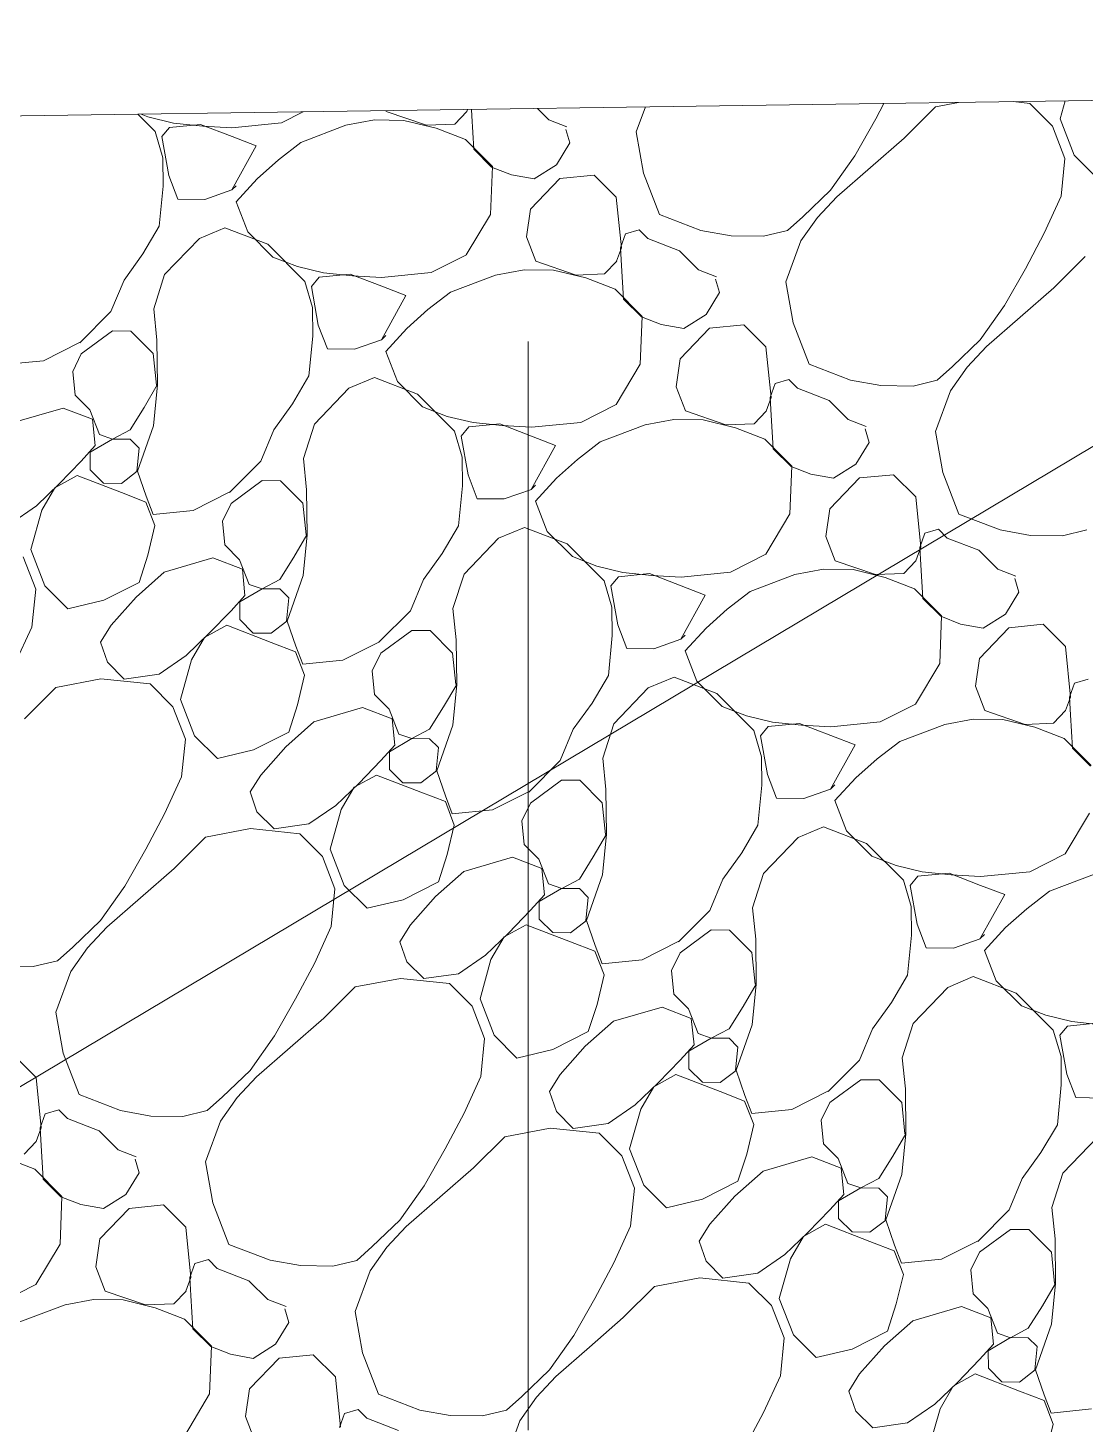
# Model space of a CAD drawing. Header units: feet. Extents: x 47819 to 50150, y 49272 to 50730.
# Drawn here: x 49416.91 to 49424.92, y 50497.65 to 50508.23 of the extents above; entities that cross this region are included whole.
import ezdxf

# ---------------------------------------------------------------- set-up
doc = ezdxf.new("R2010")
doc.units = ezdxf.units.FT
doc.header["$MEASUREMENT"] = 0
doc.linetypes.add('HIDDEN', pattern=[0.375, 0.25, -0.125])
doc.linetypes.add('R W Line', pattern=[250, 200, -10, 10, -10, 10, -10])
doc.layers.add('GRID', color=254, linetype='HIDDEN')
doc.layers.add('Level 30', color=1, linetype='Continuous', lineweight=0)
doc.layers.add('Level 4', color=1, linetype='Continuous', lineweight=0)

msp = doc.modelspace()

# ---------------------------------------------------------------- hatches: boundary and pattern name
at = {"layer": 'Level 30', "linetype": 'Continuous', "lineweight": 0}
msp.add_hatch(color=5, dxfattribs=at).paths.add_polyline_path([(49417.717, 50518.324, 0.448698), (49406.754, 50499.248, 0.448688), (49388.759, 50514.462), (49392.728, 50515.525), (49396.139, 50515.86), (49402.065, 50516.028), (49403.743, 50515.86), (49410.396, 50516.476), (49414.645, 50517.315)])

# ---------------------------------------------------------------- linework, layer by layer
at = {"layer": 'GRID', "color": 252, "linetype": 'HIDDEN', "lineweight": 0, "ltscale": 33}
msp.add_line((49420.702, 50691.483), (49420.702, 49418.723), dxfattribs=at)
at = {"layer": 'Level 30', "color": 1, "linetype": 'Continuous', "lineweight": 0}
for p, q in [((49429.523, 50507.749), (49394.181, 50507.24)), ((49423.399, 50507.661), (49423.337, 50507.544)), ((49423.79, 50507.636), (49423.965, 50507.669)), ((49424.379, 50507.675), (49424.506, 50507.662)), ((49424.506, 50507.662), (49424.678, 50507.49)), ((49424.736, 50507.545), (49424.774, 50507.68)), ((49417.742, 50507.579), (49417.873, 50507.448)), ((49417.818, 50507.56), (49417.768, 50507.58)), ((49418.014, 50507.513), (49417.818, 50507.56)), ((49418.996, 50507.597), (49418.831, 50507.514)), ((49419.625, 50507.601), (49419.623, 50507.606)), ((49419.93, 50507.496), (49419.625, 50507.601)), ((49420.238, 50507.6), (49420.146, 50507.504)), ((49420.243, 50507.615), (49420.237, 50507.6)), ((49420.275, 50507.568), (49420.272, 50507.616)), ((49420.29, 50507.314), (49420.275, 50507.568)), ((49420.772, 50507.623), (49420.859, 50507.536)), ((49421.521, 50507.445), (49421.591, 50507.635)), ((49423.553, 50507.399), (49423.79, 50507.636)), ((49424.842, 50507.269), (49424.736, 50507.545)), ((49417.873, 50507.448), (49417.932, 50507.25)), ((49417.924, 50507.41), (49417.982, 50507.48)), ((49417.982, 50507.48), (49418.218, 50507.503)), ((49418.235, 50507.49), (49418.014, 50507.513)), ((49418.218, 50507.503), (49418.457, 50507.411)), ((49418.456, 50507.477), (49418.235, 50507.49)), ((49418.831, 50507.514), (49418.456, 50507.477)), ((49418.979, 50507.366), (49419.32, 50507.496)), ((49419.32, 50507.496), (49419.536, 50507.536)), ((49419.536, 50507.536), (49419.76, 50507.533)), ((49419.76, 50507.533), (49420.004, 50507.474)), ((49420.146, 50507.504), (49419.93, 50507.496)), ((49420.004, 50507.474), (49420.227, 50507.388)), ((49420.859, 50507.536), (49420.995, 50507.483)), ((49420.987, 50507.465), (49421.018, 50507.362)), ((49421.577, 50507.134), (49421.521, 50507.445)), ((49423.337, 50507.544), (49423.178, 50507.264)), ((49424.678, 50507.49), (49424.772, 50507.245)), ((49417.977, 50507.115), (49417.924, 50507.41)), ((49418.64, 50507.34), (49418.455, 50507.006)), ((49418.457, 50507.411), (49418.64, 50507.34)), ((49418.808, 50507.234), (49418.979, 50507.366)), ((49420.227, 50507.388), (49420.432, 50507.183)), ((49421.018, 50507.362), (49420.916, 50507.197)), ((49423.298, 50507.176), (49423.553, 50507.399)), ((49417.932, 50507.25), (49417.935, 50507.034)), ((49418.647, 50507.09), (49418.808, 50507.234)), ((49420.425, 50507.179), (49420.29, 50507.314)), ((49423.178, 50507.264), (49422.993, 50507.004)), ((49424.772, 50507.245), (49424.744, 50506.958)), ((49425.015, 50507.096), (49424.842, 50507.269)), ((49420.432, 50507.183), (49420.417, 50506.821)), ((49420.576, 50507.121), (49420.425, 50507.179)), ((49420.916, 50507.197), (49420.747, 50507.09)), ((49421.698, 50506.82), (49421.577, 50507.134)), ((49423.043, 50506.954), (49423.298, 50507.176)), ((49417.935, 50507.034), (49417.905, 50506.731)), ((49418.046, 50506.936), (49417.977, 50507.115)), ((49418.455, 50507.006), (49418.488, 50507.037)), ((49418.488, 50506.917), (49418.647, 50507.09)), ((49420.747, 50507.09), (49420.576, 50507.121)), ((49420.719, 50506.86), (49420.943, 50507.093)), ((49420.943, 50507.093), (49421.203, 50507.118)), ((49421.203, 50507.118), (49421.37, 50506.95)), ((49418.251, 50506.934), (49418.046, 50506.936)), ((49418.456, 50507.006), (49418.251, 50506.934)), ((49418.576, 50506.688), (49418.488, 50506.917)), ((49421.37, 50506.95), (49421.41, 50506.568)), ((49422.993, 50507.004), (49422.784, 50506.802)), ((49422.895, 50506.797), (49423.043, 50506.954)), ((49424.744, 50506.958), (49424.615, 50506.679)), ((49427.971, 50506.844), (49416.013, 50499.71)), ((49420.417, 50506.821), (49420.233, 50506.515)), ((49420.689, 50506.65), (49420.719, 50506.86)), ((49422.01, 50506.699), (49421.698, 50506.82)), ((49417.905, 50506.731), (49417.781, 50506.521)), ((49418.209, 50506.638), (49418.403, 50506.719)), ((49418.403, 50506.719), (49418.727, 50506.594)), ((49421.439, 50506.674), (49421.543, 50506.704)), ((49421.543, 50506.704), (49421.609, 50506.638)), ((49422.24, 50506.658), (49422.01, 50506.699)), ((49422.668, 50506.699), (49422.485, 50506.655)), ((49422.785, 50506.802), (49422.668, 50506.699)), ((49422.77, 50506.619), (49422.895, 50506.797)), ((49417.946, 50506.365), (49418.209, 50506.638)), ((49418.767, 50506.497), (49418.576, 50506.688)), ((49418.727, 50506.594), (49419.008, 50506.313)), ((49420.76, 50506.466), (49420.689, 50506.65)), ((49421.402, 50506.567), (49421.439, 50506.674)), ((49421.609, 50506.638), (49421.85, 50506.545)), ((49422.485, 50506.655), (49422.24, 50506.658)), ((49422.656, 50506.31), (49422.77, 50506.619)), ((49424.615, 50506.679), (49424.472, 50506.409)), ((49417.781, 50506.521), (49417.639, 50506.323)), ((49418.953, 50506.425), (49418.767, 50506.497)), ((49420.234, 50506.514), (49419.966, 50506.379)), ((49421.41, 50506.568), (49421.372, 50506.465)), ((49421.41, 50506.433), (49421.402, 50506.567)), ((49421.85, 50506.545), (49421.994, 50506.401)), ((49424.688, 50506.264), (49424.924, 50506.501)), ((49419.149, 50506.378), (49418.953, 50506.425)), ((49420.455, 50506.361), (49420.671, 50506.401)), ((49420.671, 50506.401), (49420.895, 50506.398)), ((49421.065, 50506.361), (49420.76, 50506.466)), ((49420.895, 50506.398), (49421.138, 50506.339)), ((49421.373, 50506.465), (49421.281, 50506.369)), ((49421.425, 50506.179), (49421.41, 50506.433)), ((49421.994, 50506.401), (49422.13, 50506.348)), ((49424.472, 50506.409), (49424.313, 50506.129)), ((49417.639, 50506.323), (49417.539, 50506.085)), ((49417.863, 50506.105), (49417.946, 50506.365)), ((49419.008, 50506.313), (49419.067, 50506.115)), ((49419.059, 50506.275), (49419.117, 50506.345)), ((49419.111, 50505.98), (49419.059, 50506.275)), ((49419.117, 50506.345), (49419.353, 50506.368)), ((49419.37, 50506.355), (49419.149, 50506.378)), ((49419.353, 50506.368), (49419.592, 50506.276)), ((49419.591, 50506.342), (49419.37, 50506.355)), ((49419.966, 50506.379), (49419.591, 50506.342)), ((49419.592, 50506.276), (49419.775, 50506.205)), ((49420.114, 50506.232), (49420.455, 50506.361)), ((49421.281, 50506.369), (49421.065, 50506.361)), ((49421.138, 50506.339), (49421.362, 50506.253)), ((49422.122, 50506.33), (49422.153, 50506.228)), ((49422.711, 50505.999), (49422.656, 50506.31)), ((49419.775, 50506.205), (49419.59, 50505.871)), ((49419.942, 50506.099), (49420.114, 50506.232)), ((49421.362, 50506.253), (49421.567, 50506.048)), ((49421.56, 50506.044), (49421.425, 50506.179)), ((49422.153, 50506.228), (49422.051, 50506.062)), ((49424.433, 50506.042), (49424.688, 50506.264)), ((49417.539, 50506.085), (49417.302, 50505.848)), ((49417.887, 50505.867), (49417.863, 50506.105)), ((49419.067, 50506.115), (49419.07, 50505.899)), ((49419.782, 50505.955), (49419.942, 50506.099)), ((49424.313, 50506.129), (49424.128, 50505.869)), ((49419.181, 50505.801), (49419.111, 50505.98)), ((49421.567, 50506.048), (49421.552, 50505.686)), ((49421.711, 50505.986), (49421.56, 50506.044)), ((49421.882, 50505.956), (49421.711, 50505.986)), ((49421.854, 50505.725), (49422.078, 50505.958)), ((49422.051, 50506.062), (49421.882, 50505.956)), ((49422.078, 50505.958), (49422.337, 50505.983)), ((49422.337, 50505.983), (49422.505, 50505.816)), ((49422.833, 50505.685), (49422.711, 50505.999)), ((49424.178, 50505.819), (49424.433, 50506.042)), ((49417.314, 50505.765), (49417.551, 50505.938)), ((49417.551, 50505.938), (49417.689, 50505.936)), ((49417.689, 50505.936), (49417.859, 50505.766)), ((49417.891, 50505.528), (49417.887, 50505.867)), ((49419.07, 50505.899), (49419.04, 50505.596)), ((49419.591, 50505.871), (49419.386, 50505.799)), ((49419.59, 50505.871), (49419.623, 50505.902)), ((49419.623, 50505.782), (49419.782, 50505.955)), ((49424.128, 50505.869), (49423.919, 50505.667)), ((49417.3, 50505.85), (49417.027, 50505.712)), ((49417.249, 50505.631), (49417.314, 50505.765)), ((49417.859, 50505.766), (49417.884, 50505.527)), ((49419.386, 50505.799), (49419.181, 50505.801)), ((49419.711, 50505.553), (49419.623, 50505.782)), ((49422.505, 50505.816), (49422.545, 50505.433)), ((49424.03, 50505.663), (49424.178, 50505.819)), ((49417.027, 50505.712), (49416.723, 50505.682)), ((49421.552, 50505.686), (49421.368, 50505.38)), ((49421.824, 50505.515), (49421.854, 50505.725)), ((49423.145, 50505.564), (49422.833, 50505.685)), ((49423.92, 50505.667), (49423.803, 50505.564)), ((49423.904, 50505.484), (49424.03, 50505.663)), ((49417.267, 50505.451), (49417.249, 50505.631)), ((49419.04, 50505.596), (49418.916, 50505.386)), ((49419.343, 50505.503), (49419.538, 50505.584)), ((49419.538, 50505.584), (49419.862, 50505.459)), ((49419.902, 50505.362), (49419.711, 50505.553)), ((49422.537, 50505.432), (49422.574, 50505.539)), ((49422.574, 50505.539), (49422.678, 50505.569)), ((49422.678, 50505.569), (49422.744, 50505.503)), ((49423.375, 50505.523), (49423.145, 50505.564)), ((49423.803, 50505.564), (49423.62, 50505.52)), ((49417.379, 50505.339), (49417.267, 50505.451)), ((49417.89, 50505.528), (49417.791, 50505.358)), ((49417.861, 50505.219), (49417.891, 50505.528)), ((49419.081, 50505.23), (49419.343, 50505.503)), ((49419.862, 50505.459), (49420.143, 50505.178)), ((49421.895, 50505.331), (49421.824, 50505.515)), ((49422.545, 50505.433), (49422.507, 50505.33)), ((49422.545, 50505.298), (49422.537, 50505.432)), ((49422.744, 50505.503), (49422.985, 50505.41)), ((49423.62, 50505.52), (49423.375, 50505.523)), ((49423.791, 50505.175), (49423.904, 50505.484)), ((49416.808, 50505.245), (49417.177, 50505.353)), ((49417.177, 50505.353), (49417.4, 50505.268)), ((49417.451, 50505.152), (49417.379, 50505.339)), ((49417.791, 50505.358), (49417.685, 50505.188)), ((49418.916, 50505.386), (49418.774, 50505.189)), ((49420.088, 50505.29), (49419.902, 50505.362)), ((49421.369, 50505.379), (49421.101, 50505.244)), ((49422.2, 50505.226), (49421.895, 50505.331)), ((49422.507, 50505.33), (49422.415, 50505.234)), ((49422.985, 50505.41), (49423.128, 50505.266)), ((49417.4, 50505.268), (49417.42, 50505.068)), ((49417.739, 50504.874), (49417.861, 50505.219)), ((49418.998, 50504.97), (49419.081, 50505.23)), ((49420.284, 50505.243), (49420.088, 50505.29)), ((49420.252, 50505.21), (49420.488, 50505.233)), ((49420.505, 50505.22), (49420.284, 50505.243)), ((49420.488, 50505.233), (49420.726, 50505.141)), ((49420.726, 50505.207), (49420.505, 50505.22)), ((49421.101, 50505.244), (49420.726, 50505.207)), ((49421.249, 50505.097), (49421.59, 50505.226)), ((49421.59, 50505.226), (49421.806, 50505.266)), ((49421.806, 50505.266), (49422.03, 50505.263)), ((49422.03, 50505.263), (49422.273, 50505.204)), ((49422.415, 50505.234), (49422.2, 50505.226)), ((49422.56, 50505.044), (49422.545, 50505.298)), ((49423.128, 50505.266), (49423.265, 50505.213)), ((49417.38, 50505.019), (49417.55, 50505.118)), ((49417.551, 50505.117), (49417.451, 50505.152)), ((49417.55, 50505.118), (49417.685, 50505.116)), ((49417.685, 50505.188), (49417.551, 50505.117)), ((49417.685, 50505.116), (49417.752, 50505.05)), ((49418.774, 50505.189), (49418.674, 50504.95)), ((49420.143, 50505.178), (49420.202, 50504.98)), ((49420.194, 50505.14), (49420.252, 50505.21)), ((49420.246, 50504.846), (49420.194, 50505.14)), ((49420.726, 50505.141), (49420.91, 50505.07)), ((49422.273, 50505.204), (49422.496, 50505.118)), ((49422.496, 50505.118), (49422.702, 50504.913)), ((49423.257, 50505.196), (49423.288, 50505.093)), ((49423.846, 50504.864), (49423.791, 50505.175)), ((49417.42, 50505.068), (49417.314, 50504.951)), ((49417.382, 50504.885), (49417.38, 50505.019)), ((49417.752, 50505.05), (49417.734, 50504.874)), ((49420.91, 50505.07), (49420.725, 50504.736)), ((49421.077, 50504.964), (49421.249, 50505.097)), ((49422.695, 50504.909), (49422.56, 50505.044)), ((49423.288, 50505.093), (49423.186, 50504.927)), ((49417.314, 50504.951), (49417.147, 50504.779)), ((49418.674, 50504.95), (49418.437, 50504.713)), ((49419.022, 50504.732), (49418.998, 50504.97)), ((49420.202, 50504.98), (49420.205, 50504.764)), ((49420.917, 50504.821), (49421.077, 50504.964)), ((49422.702, 50504.913), (49422.687, 50504.552)), ((49422.846, 50504.851), (49422.695, 50504.909)), ((49423.186, 50504.927), (49423.017, 50504.821)), ((49417.114, 50504.749), (49417.282, 50504.842)), ((49417.282, 50504.842), (49417.618, 50504.712)), ((49417.483, 50504.783), (49417.382, 50504.885)), ((49417.738, 50504.874), (49417.618, 50504.782)), ((49417.805, 50504.684), (49417.739, 50504.874)), ((49418.449, 50504.63), (49418.686, 50504.803)), ((49418.686, 50504.803), (49418.823, 50504.801)), ((49418.823, 50504.801), (49418.994, 50504.631)), ((49420.315, 50504.666), (49420.246, 50504.846)), ((49420.757, 50504.648), (49420.917, 50504.821)), ((49423.017, 50504.821), (49422.846, 50504.851)), ((49422.989, 50504.59), (49423.213, 50504.823)), ((49423.213, 50504.823), (49423.472, 50504.848)), ((49423.472, 50504.848), (49423.64, 50504.681)), ((49423.968, 50504.55), (49423.846, 50504.864)), ((49417.147, 50504.779), (49416.974, 50504.612)), ((49417.015, 50504.58), (49417.114, 50504.749)), ((49417.618, 50504.782), (49417.483, 50504.783)), ((49417.618, 50504.712), (49417.804, 50504.641)), ((49418.435, 50504.715), (49418.162, 50504.577)), ((49419.026, 50504.393), (49419.022, 50504.732)), ((49420.205, 50504.764), (49420.175, 50504.461)), ((49420.726, 50504.736), (49420.521, 50504.664)), ((49420.725, 50504.736), (49420.758, 50504.768)), ((49416.974, 50504.612), (49416.769, 50504.471)), ((49417.804, 50504.641), (49417.872, 50504.463)), ((49417.858, 50504.547), (49417.805, 50504.684)), ((49418.384, 50504.496), (49418.449, 50504.63)), ((49418.994, 50504.631), (49419.019, 50504.392)), ((49420.521, 50504.664), (49420.315, 50504.666)), ((49420.846, 50504.418), (49420.757, 50504.648)), ((49422.959, 50504.38), (49422.989, 50504.59)), ((49423.64, 50504.681), (49423.68, 50504.298)), ((49416.932, 50504.28), (49417.015, 50504.58)), ((49418.162, 50504.577), (49417.858, 50504.547)), ((49418.402, 50504.316), (49418.384, 50504.496)), ((49422.687, 50504.552), (49422.503, 50504.245)), ((49424.28, 50504.429), (49423.968, 50504.55)), ((49417.872, 50504.463), (49417.819, 50504.238)), ((49419.025, 50504.393), (49418.926, 50504.223)), ((49418.996, 50504.084), (49419.026, 50504.393)), ((49420.175, 50504.461), (49420.051, 50504.252)), ((49420.478, 50504.368), (49420.673, 50504.449)), ((49420.673, 50504.449), (49420.997, 50504.324)), ((49421.037, 50504.227), (49420.846, 50504.418)), ((49423.03, 50504.196), (49422.959, 50504.38)), ((49423.672, 50504.297), (49423.709, 50504.404)), ((49423.709, 50504.404), (49423.812, 50504.434)), ((49423.812, 50504.434), (49423.879, 50504.368)), ((49424.51, 50504.388), (49424.28, 50504.429)), ((49424.754, 50504.385), (49424.51, 50504.388)), ((49424.938, 50504.429), (49424.754, 50504.385)), ((49417.038, 50504.005), (49416.932, 50504.28)), ((49418.514, 50504.204), (49418.402, 50504.316)), ((49420.216, 50504.095), (49420.478, 50504.368)), ((49420.997, 50504.324), (49421.278, 50504.044)), ((49423.68, 50504.298), (49423.642, 50504.195)), ((49423.68, 50504.164), (49423.672, 50504.297)), ((49423.879, 50504.368), (49424.12, 50504.275)), ((49424.12, 50504.275), (49424.263, 50504.131)), ((49416.873, 50504.225), (49416.968, 50503.98)), ((49417.819, 50504.238), (49417.753, 50504.032)), ((49417.943, 50504.11), (49418.312, 50504.218)), ((49418.312, 50504.218), (49418.535, 50504.133)), ((49418.586, 50504.017), (49418.514, 50504.204)), ((49418.926, 50504.223), (49418.82, 50504.054)), ((49420.051, 50504.252), (49419.909, 50504.054)), ((49421.223, 50504.155), (49421.037, 50504.227)), ((49422.504, 50504.245), (49422.236, 50504.109)), ((49423.335, 50504.091), (49423.03, 50504.196)), ((49423.642, 50504.195), (49423.55, 50504.1)), ((49423.695, 50503.91), (49423.68, 50504.164)), ((49417.729, 50503.921), (49417.943, 50504.11)), ((49418.535, 50504.133), (49418.555, 50503.933)), ((49418.82, 50504.054), (49418.686, 50503.982)), ((49418.874, 50503.739), (49418.996, 50504.084)), ((49419.909, 50504.054), (49419.809, 50503.816)), ((49420.132, 50503.835), (49420.216, 50504.095)), ((49421.419, 50504.108), (49421.223, 50504.155)), ((49421.329, 50504.005), (49421.387, 50504.075)), ((49421.387, 50504.075), (49421.623, 50504.098)), ((49421.64, 50504.085), (49421.419, 50504.108)), ((49421.623, 50504.098), (49421.861, 50504.006)), ((49421.861, 50504.072), (49421.64, 50504.085)), ((49422.236, 50504.109), (49421.861, 50504.072)), ((49422.384, 50503.962), (49422.725, 50504.091)), ((49422.725, 50504.091), (49422.941, 50504.131)), ((49422.941, 50504.131), (49423.165, 50504.129)), ((49423.165, 50504.129), (49423.408, 50504.07)), ((49423.55, 50504.1), (49423.335, 50504.091)), ((49423.408, 50504.07), (49423.631, 50503.984)), ((49424.263, 50504.131), (49424.4, 50504.079)), ((49424.392, 50504.061), (49424.422, 50503.958)), ((49416.968, 50503.98), (49416.939, 50503.693)), ((49417.211, 50503.832), (49417.038, 50504.005)), ((49417.752, 50504.032), (49417.484, 50503.897)), ((49418.515, 50503.884), (49418.685, 50503.983)), ((49418.686, 50503.982), (49418.586, 50504.017)), ((49418.685, 50503.983), (49418.82, 50503.982)), ((49418.82, 50503.982), (49418.887, 50503.915)), ((49421.278, 50504.044), (49421.337, 50503.845)), ((49421.381, 50503.711), (49421.329, 50504.005)), ((49421.861, 50504.006), (49422.045, 50503.935)), ((49422.212, 50503.829), (49422.384, 50503.962)), ((49423.631, 50503.984), (49423.836, 50503.778)), ((49424.422, 50503.958), (49424.321, 50503.792)), ((49417.484, 50503.897), (49417.211, 50503.832)), ((49417.54, 50503.707), (49417.729, 50503.921)), ((49418.555, 50503.933), (49418.449, 50503.816)), ((49418.517, 50503.75), (49418.515, 50503.884)), ((49418.887, 50503.915), (49418.869, 50503.739)), ((49421.337, 50503.845), (49421.34, 50503.629)), ((49422.045, 50503.935), (49421.86, 50503.601)), ((49423.83, 50503.775), (49423.695, 50503.91)), ((49418.449, 50503.816), (49418.282, 50503.644)), ((49418.618, 50503.648), (49418.517, 50503.75)), ((49418.873, 50503.739), (49418.753, 50503.647)), ((49418.94, 50503.549), (49418.874, 50503.739)), ((49419.809, 50503.816), (49419.571, 50503.578)), ((49420.157, 50503.597), (49420.132, 50503.835)), ((49422.052, 50503.686), (49422.212, 50503.829)), ((49423.836, 50503.778), (49423.822, 50503.417)), ((49423.981, 50503.716), (49423.83, 50503.775)), ((49424.321, 50503.792), (49424.152, 50503.686)), ((49416.939, 50503.693), (49416.811, 50503.414)), ((49417.459, 50503.579), (49417.54, 50503.707)), ((49418.282, 50503.644), (49418.109, 50503.477)), ((49418.249, 50503.614), (49418.417, 50503.707)), ((49418.417, 50503.707), (49418.753, 50503.577)), ((49418.753, 50503.647), (49418.618, 50503.648)), ((49419.584, 50503.495), (49419.82, 50503.668)), ((49419.82, 50503.668), (49419.958, 50503.666)), ((49419.958, 50503.666), (49420.129, 50503.496)), ((49421.45, 50503.531), (49421.381, 50503.711)), ((49421.86, 50503.601), (49421.892, 50503.633)), ((49421.892, 50503.513), (49422.052, 50503.686)), ((49424.152, 50503.686), (49423.981, 50503.716)), ((49424.124, 50503.456), (49424.347, 50503.688)), ((49424.347, 50503.688), (49424.607, 50503.714)), ((49424.607, 50503.714), (49424.775, 50503.546)), ((49417.512, 50503.427), (49417.459, 50503.579)), ((49418.15, 50503.445), (49418.249, 50503.614)), ((49418.753, 50503.577), (49418.939, 50503.506)), ((49418.993, 50503.412), (49418.94, 50503.549)), ((49419.569, 50503.58), (49419.297, 50503.442)), ((49420.161, 50503.258), (49420.157, 50503.597)), ((49421.34, 50503.629), (49421.31, 50503.326)), ((49421.656, 50503.529), (49421.45, 50503.531)), ((49421.86, 50503.601), (49421.656, 50503.529)), ((49424.775, 50503.546), (49424.815, 50503.163)), ((49417.64, 50503.299), (49417.512, 50503.427)), ((49418.109, 50503.477), (49417.904, 50503.336)), ((49418.067, 50503.145), (49418.15, 50503.445)), ((49418.939, 50503.506), (49419.007, 50503.328)), ((49419.297, 50503.442), (49418.993, 50503.412)), ((49419.519, 50503.361), (49419.584, 50503.495)), ((49420.129, 50503.496), (49420.154, 50503.257)), ((49421.981, 50503.283), (49421.892, 50503.513)), ((49424.094, 50503.245), (49424.124, 50503.456)), ((49417.904, 50503.336), (49417.64, 50503.299)), ((49419.007, 50503.328), (49418.954, 50503.103)), ((49419.537, 50503.181), (49419.519, 50503.361)), ((49421.31, 50503.326), (49421.186, 50503.117)), ((49421.613, 50503.233), (49421.808, 50503.314)), ((49421.808, 50503.314), (49422.132, 50503.189)), ((49423.822, 50503.417), (49423.638, 50503.11)), ((49416.883, 50502.999), (49417.12, 50503.236)), ((49417.12, 50503.236), (49417.463, 50503.301)), ((49417.463, 50503.301), (49417.836, 50503.262)), ((49417.836, 50503.262), (49418.008, 50503.09)), ((49420.16, 50503.258), (49420.061, 50503.088)), ((49420.131, 50502.95), (49420.161, 50503.258)), ((49421.351, 50502.96), (49421.613, 50503.233)), ((49422.172, 50503.092), (49421.981, 50503.283)), ((49424.165, 50503.061), (49424.094, 50503.245)), ((49424.806, 50503.163), (49424.844, 50503.269)), ((49424.844, 50503.269), (49424.947, 50503.299)), ((49418.173, 50502.87), (49418.067, 50503.145)), ((49418.954, 50503.103), (49418.887, 50502.897)), ((49419.649, 50503.07), (49419.537, 50503.181)), ((49421.186, 50503.117), (49421.044, 50502.919)), ((49422.132, 50503.189), (49422.413, 50502.909)), ((49423.639, 50503.11), (49423.371, 50502.974)), ((49424.815, 50503.163), (49424.777, 50503.06)), ((49424.814, 50503.029), (49424.806, 50503.163)), ((49418.008, 50503.09), (49418.103, 50502.845)), ((49419.078, 50502.975), (49419.447, 50503.084)), ((49419.447, 50503.084), (49419.67, 50502.998)), ((49419.721, 50502.882), (49419.649, 50503.07)), ((49419.67, 50502.998), (49419.69, 50502.798)), ((49420.061, 50503.088), (49419.955, 50502.919)), ((49422.358, 50503.021), (49422.172, 50503.092)), ((49422.554, 50502.973), (49422.358, 50503.021)), ((49423.86, 50502.956), (49424.076, 50502.996)), ((49424.076, 50502.996), (49424.3, 50502.994)), ((49424.47, 50502.956), (49424.165, 50503.061)), ((49424.777, 50503.06), (49424.685, 50502.965)), ((49424.83, 50502.775), (49424.814, 50503.029)), ((49418.887, 50502.897), (49418.619, 50502.762)), ((49418.864, 50502.786), (49419.078, 50502.975)), ((49419.955, 50502.919), (49419.821, 50502.848)), ((49420.009, 50502.604), (49420.131, 50502.95)), ((49421.044, 50502.919), (49420.944, 50502.681)), ((49421.267, 50502.7), (49421.351, 50502.96)), ((49422.413, 50502.909), (49422.472, 50502.71)), ((49422.463, 50502.87), (49422.522, 50502.94)), ((49422.522, 50502.94), (49422.758, 50502.963)), ((49422.775, 50502.95), (49422.554, 50502.973)), ((49422.758, 50502.963), (49422.996, 50502.871)), ((49422.996, 50502.937), (49422.775, 50502.95)), ((49423.371, 50502.974), (49422.996, 50502.937)), ((49423.519, 50502.827), (49423.86, 50502.956)), ((49424.3, 50502.994), (49424.543, 50502.935)), ((49424.685, 50502.965), (49424.47, 50502.956)), ((49424.543, 50502.935), (49424.766, 50502.849)), ((49418.103, 50502.845), (49418.074, 50502.558)), ((49418.346, 50502.697), (49418.173, 50502.87)), ((49418.675, 50502.572), (49418.864, 50502.786)), ((49419.69, 50502.798), (49419.584, 50502.682)), ((49419.65, 50502.749), (49419.82, 50502.848)), ((49419.821, 50502.848), (49419.721, 50502.882)), ((49419.82, 50502.848), (49419.955, 50502.847)), ((49419.955, 50502.847), (49420.021, 50502.78)), ((49422.516, 50502.576), (49422.463, 50502.87)), ((49423.18, 50502.801), (49422.995, 50502.466)), ((49422.996, 50502.871), (49423.18, 50502.801)), ((49423.347, 50502.694), (49423.519, 50502.827)), ((49424.766, 50502.849), (49424.971, 50502.644)), ((49418.619, 50502.762), (49418.346, 50502.697)), ((49419.584, 50502.682), (49419.417, 50502.509)), ((49419.651, 50502.615), (49419.65, 50502.749)), ((49420.021, 50502.78), (49420.004, 50502.604)), ((49420.944, 50502.681), (49420.706, 50502.443)), ((49421.292, 50502.463), (49421.267, 50502.7)), ((49422.472, 50502.71), (49422.474, 50502.494)), ((49423.187, 50502.551), (49423.347, 50502.694)), ((49424.965, 50502.64), (49424.83, 50502.775)), ((49418.594, 50502.444), (49418.675, 50502.572)), ((49419.384, 50502.479), (49419.552, 50502.572)), ((49419.552, 50502.572), (49419.888, 50502.443)), ((49419.753, 50502.513), (49419.651, 50502.615)), ((49420.008, 50502.604), (49419.888, 50502.512)), ((49420.075, 50502.414), (49420.009, 50502.604)), ((49422.585, 50502.397), (49422.516, 50502.576)), ((49418.074, 50502.558), (49417.946, 50502.279)), ((49419.417, 50502.509), (49419.244, 50502.342)), ((49419.285, 50502.31), (49419.384, 50502.479)), ((49419.888, 50502.512), (49419.753, 50502.513)), ((49420.719, 50502.36), (49420.955, 50502.533)), ((49420.955, 50502.533), (49421.093, 50502.532)), ((49421.093, 50502.532), (49421.264, 50502.361)), ((49422.474, 50502.494), (49422.444, 50502.191)), ((49422.995, 50502.466), (49422.791, 50502.394)), ((49422.995, 50502.466), (49423.027, 50502.498)), ((49423.027, 50502.378), (49423.187, 50502.551)), ((49418.646, 50502.292), (49418.594, 50502.444)), ((49419.888, 50502.443), (49420.074, 50502.371)), ((49420.074, 50502.371), (49420.142, 50502.193)), ((49420.127, 50502.277), (49420.075, 50502.414)), ((49420.704, 50502.445), (49420.432, 50502.307)), ((49421.264, 50502.361), (49421.288, 50502.122)), ((49421.296, 50502.123), (49421.292, 50502.463)), ((49422.791, 50502.394), (49422.585, 50502.397)), ((49423.116, 50502.148), (49423.027, 50502.378)), ((49417.946, 50502.279), (49417.803, 50502.009)), ((49418.775, 50502.164), (49418.646, 50502.292)), ((49419.244, 50502.342), (49419.039, 50502.201)), ((49419.202, 50502.01), (49419.285, 50502.31)), ((49420.432, 50502.307), (49420.127, 50502.277)), ((49420.653, 50502.226), (49420.719, 50502.36)), ((49424.957, 50502.282), (49424.773, 50501.975)), ((49418.255, 50502.101), (49418.598, 50502.166)), ((49418.598, 50502.166), (49418.971, 50502.127)), ((49419.039, 50502.201), (49418.775, 50502.164)), ((49420.142, 50502.193), (49420.089, 50501.969)), ((49420.672, 50502.046), (49420.653, 50502.226)), ((49422.444, 50502.191), (49422.321, 50501.982)), ((49422.748, 50502.098), (49422.942, 50502.179)), ((49422.942, 50502.179), (49423.267, 50502.054)), ((49418.018, 50501.864), (49418.255, 50502.101)), ((49418.971, 50502.127), (49419.143, 50501.955)), ((49420.784, 50501.935), (49420.672, 50502.046)), ((49421.295, 50502.123), (49421.196, 50501.953)), ((49421.266, 50501.815), (49421.296, 50502.123)), ((49422.486, 50501.825), (49422.748, 50502.098)), ((49423.307, 50501.957), (49423.116, 50502.148)), ((49423.267, 50502.054), (49423.548, 50501.774)), ((49417.803, 50502.009), (49417.643, 50501.729)), ((49419.143, 50501.955), (49419.237, 50501.71)), ((49419.308, 50501.735), (49419.202, 50502.01)), ((49420.089, 50501.969), (49420.022, 50501.762)), ((49420.213, 50501.84), (49420.582, 50501.949)), ((49420.582, 50501.949), (49420.805, 50501.863)), ((49421.196, 50501.953), (49421.09, 50501.784)), ((49422.321, 50501.982), (49422.179, 50501.784)), ((49423.493, 50501.886), (49423.307, 50501.957)), ((49424.774, 50501.975), (49424.506, 50501.839)), ((49417.763, 50501.642), (49418.018, 50501.864)), ((49419.999, 50501.651), (49420.213, 50501.84)), ((49420.856, 50501.747), (49420.784, 50501.935)), ((49420.805, 50501.863), (49420.825, 50501.663)), ((49423.688, 50501.838), (49423.493, 50501.886)), ((49423.909, 50501.815), (49423.688, 50501.838)), ((49424.506, 50501.839), (49424.131, 50501.802)), ((49417.643, 50501.729), (49417.459, 50501.469)), ((49419.481, 50501.562), (49419.308, 50501.735)), ((49420.022, 50501.763), (49419.754, 50501.627)), ((49420.956, 50501.713), (49420.856, 50501.747)), ((49421.09, 50501.784), (49420.956, 50501.713)), ((49421.144, 50501.47), (49421.266, 50501.815)), ((49422.179, 50501.784), (49422.079, 50501.546)), ((49422.402, 50501.565), (49422.486, 50501.825)), ((49423.548, 50501.774), (49423.607, 50501.575)), ((49423.598, 50501.735), (49423.656, 50501.805)), ((49423.651, 50501.441), (49423.598, 50501.735)), ((49423.656, 50501.805), (49423.893, 50501.828)), ((49423.893, 50501.828), (49424.131, 50501.736)), ((49424.131, 50501.802), (49423.909, 50501.815)), ((49424.131, 50501.736), (49424.315, 50501.666)), ((49424.654, 50501.692), (49424.995, 50501.821)), ((49417.508, 50501.42), (49417.763, 50501.642)), ((49419.237, 50501.71), (49419.209, 50501.423)), ((49419.754, 50501.627), (49419.481, 50501.562)), ((49419.81, 50501.437), (49419.999, 50501.651)), ((49420.825, 50501.663), (49420.719, 50501.547)), ((49420.785, 50501.614), (49420.955, 50501.713)), ((49420.955, 50501.713), (49421.09, 50501.712)), ((49421.09, 50501.712), (49421.156, 50501.645)), ((49421.156, 50501.645), (49421.139, 50501.469)), ((49424.315, 50501.666), (49424.13, 50501.332)), ((49424.482, 50501.559), (49424.654, 50501.692)), ((49420.719, 50501.547), (49420.552, 50501.374)), ((49420.786, 50501.48), (49420.785, 50501.614)), ((49422.079, 50501.546), (49421.841, 50501.308)), ((49422.427, 50501.328), (49422.402, 50501.565)), ((49423.607, 50501.575), (49423.609, 50501.359)), ((49424.321, 50501.416), (49424.482, 50501.559)), ((49417.459, 50501.469), (49417.25, 50501.268)), ((49417.36, 50501.263), (49417.508, 50501.42)), ((49419.209, 50501.423), (49419.081, 50501.144)), ((49419.729, 50501.309), (49419.81, 50501.437)), ((49420.519, 50501.345), (49420.687, 50501.437)), ((49420.687, 50501.437), (49421.023, 50501.308)), ((49420.888, 50501.379), (49420.786, 50501.48)), ((49421.143, 50501.469), (49421.023, 50501.377)), ((49421.21, 50501.279), (49421.144, 50501.47)), ((49423.72, 50501.262), (49423.651, 50501.441)), ((49424.162, 50501.243), (49424.321, 50501.416)), ((49419.781, 50501.157), (49419.729, 50501.309)), ((49420.552, 50501.374), (49420.379, 50501.208)), ((49420.42, 50501.175), (49420.519, 50501.345)), ((49421.023, 50501.377), (49420.888, 50501.379)), ((49421.023, 50501.308), (49421.208, 50501.236)), ((49421.839, 50501.31), (49421.567, 50501.172)), ((49421.854, 50501.225), (49422.09, 50501.398)), ((49422.09, 50501.398), (49422.228, 50501.397)), ((49422.228, 50501.397), (49422.399, 50501.226)), ((49422.431, 50500.988), (49422.427, 50501.328)), ((49423.609, 50501.359), (49423.579, 50501.056)), ((49424.13, 50501.331), (49423.926, 50501.259)), ((49424.13, 50501.332), (49424.162, 50501.363)), ((49417.25, 50501.268), (49417.134, 50501.164)), ((49417.235, 50501.084), (49417.36, 50501.263)), ((49420.379, 50501.207), (49420.174, 50501.066)), ((49421.208, 50501.236), (49421.277, 50501.058)), ((49421.262, 50501.142), (49421.21, 50501.279)), ((49421.788, 50501.091), (49421.854, 50501.225)), ((49422.399, 50501.226), (49422.423, 50500.988)), ((49423.926, 50501.259), (49423.72, 50501.262)), ((49424.251, 50501.013), (49424.162, 50501.243)), ((49416.95, 50501.12), (49416.706, 50501.123)), ((49417.134, 50501.164), (49416.95, 50501.12)), ((49419.081, 50501.144), (49418.938, 50500.875)), ((49419.91, 50501.029), (49419.781, 50501.157)), ((49420.337, 50500.875), (49420.42, 50501.175)), ((49421.567, 50501.172), (49421.262, 50501.142)), ((49421.807, 50500.911), (49421.788, 50501.091)), ((49417.121, 50500.776), (49417.235, 50501.084)), ((49419.39, 50500.966), (49419.733, 50501.031)), ((49419.733, 50501.031), (49420.106, 50500.992)), ((49420.174, 50501.066), (49419.91, 50501.029)), ((49420.106, 50500.992), (49420.278, 50500.82)), ((49421.277, 50501.058), (49421.224, 50500.834)), ((49422.43, 50500.988), (49422.331, 50500.819)), ((49422.401, 50500.68), (49422.431, 50500.988)), ((49423.579, 50501.056), (49423.456, 50500.847)), ((49423.883, 50500.963), (49424.077, 50501.045)), ((49424.077, 50501.045), (49424.402, 50500.919)), ((49424.442, 50500.822), (49424.251, 50501.013)), ((49419.153, 50500.729), (49419.39, 50500.966)), ((49421.918, 50500.8), (49421.807, 50500.911)), ((49423.621, 50500.69), (49423.883, 50500.963)), ((49424.402, 50500.919), (49424.683, 50500.639)), ((49417.177, 50500.464), (49417.121, 50500.776)), ((49418.938, 50500.875), (49418.778, 50500.595)), ((49420.278, 50500.82), (49420.372, 50500.575)), ((49420.443, 50500.6), (49420.337, 50500.875)), ((49421.224, 50500.834), (49421.157, 50500.628)), ((49421.348, 50500.706), (49421.717, 50500.814)), ((49421.717, 50500.814), (49421.939, 50500.728)), ((49421.991, 50500.612), (49421.918, 50500.8)), ((49422.331, 50500.819), (49422.225, 50500.649)), ((49423.456, 50500.847), (49423.313, 50500.649)), ((49424.628, 50500.751), (49424.442, 50500.822)), ((49418.898, 50500.507), (49419.153, 50500.729)), ((49421.134, 50500.516), (49421.348, 50500.706)), ((49421.939, 50500.728), (49421.96, 50500.528)), ((49422.279, 50500.335), (49422.401, 50500.68)), ((49423.537, 50500.43), (49423.621, 50500.69)), ((49424.823, 50500.703), (49424.628, 50500.751)), ((49424.733, 50500.6), (49424.791, 50500.67)), ((49424.791, 50500.67), (49425.028, 50500.693)), ((49425.044, 50500.68), (49424.823, 50500.703)), ((49418.778, 50500.595), (49418.594, 50500.334)), ((49420.372, 50500.575), (49420.344, 50500.288)), ((49420.616, 50500.427), (49420.443, 50500.6)), ((49421.157, 50500.628), (49420.889, 50500.492)), ((49421.92, 50500.479), (49422.09, 50500.579)), ((49422.09, 50500.578), (49421.991, 50500.612)), ((49422.225, 50500.649), (49422.09, 50500.578)), ((49422.09, 50500.579), (49422.225, 50500.577)), ((49422.225, 50500.577), (49422.291, 50500.51)), ((49423.313, 50500.649), (49423.214, 50500.411)), ((49424.683, 50500.639), (49424.742, 50500.44)), ((49424.786, 50500.306), (49424.733, 50500.6)), ((49417.298, 50500.15), (49417.177, 50500.464)), ((49418.643, 50500.285), (49418.898, 50500.507)), ((49420.889, 50500.492), (49420.616, 50500.427)), ((49420.945, 50500.302), (49421.134, 50500.516)), ((49421.96, 50500.528), (49421.854, 50500.412)), ((49421.921, 50500.345), (49421.92, 50500.479)), ((49422.291, 50500.51), (49422.274, 50500.335)), ((49416.803, 50500.449), (49416.971, 50500.281)), ((49421.854, 50500.412), (49421.687, 50500.239)), ((49423.214, 50500.411), (49422.976, 50500.173)), ((49423.562, 50500.193), (49423.537, 50500.43)), ((49424.742, 50500.44), (49424.744, 50500.224)), ((49416.971, 50500.281), (49417.01, 50499.898)), ((49418.594, 50500.334), (49418.385, 50500.133)), ((49418.495, 50500.128), (49418.643, 50500.285)), ((49420.344, 50500.288), (49420.216, 50500.01)), ((49420.864, 50500.174), (49420.945, 50500.302)), ((49421.654, 50500.21), (49421.821, 50500.303)), ((49421.821, 50500.303), (49422.158, 50500.173)), ((49422.023, 50500.244), (49421.921, 50500.345)), ((49422.278, 50500.334), (49422.158, 50500.242)), ((49422.344, 50500.144), (49422.279, 50500.335)), ((49422.989, 50500.09), (49423.225, 50500.263)), ((49423.225, 50500.263), (49423.363, 50500.262)), ((49423.363, 50500.262), (49423.534, 50500.091)), ((49424.855, 50500.127), (49424.786, 50500.306)), ((49417.611, 50500.03), (49417.298, 50500.15)), ((49420.916, 50500.022), (49420.864, 50500.174)), ((49421.687, 50500.239), (49421.514, 50500.073)), ((49421.555, 50500.04), (49421.654, 50500.21)), ((49422.158, 50500.242), (49422.023, 50500.244)), ((49422.158, 50500.173), (49422.343, 50500.101)), ((49422.397, 50500.007), (49422.344, 50500.144)), ((49422.974, 50500.175), (49422.702, 50500.037)), ((49423.566, 50499.853), (49423.562, 50500.193)), ((49424.744, 50500.224), (49424.714, 50499.921)), ((49417.04, 50500.004), (49417.143, 50500.034)), ((49417.143, 50500.034), (49417.209, 50499.968)), ((49418.385, 50500.133), (49418.269, 50500.029)), ((49418.37, 50499.949), (49418.495, 50500.128)), ((49421.514, 50500.073), (49421.309, 50499.931)), ((49421.471, 50499.74), (49421.555, 50500.04)), ((49422.343, 50500.101), (49422.412, 50499.923)), ((49422.702, 50500.037), (49422.397, 50500.007)), ((49422.923, 50499.957), (49422.989, 50500.09)), ((49423.534, 50500.091), (49423.558, 50499.853)), ((49425.061, 50500.124), (49424.855, 50500.127)), ((49417.002, 50499.898), (49417.04, 50500.004)), ((49417.209, 50499.968), (49417.45, 50499.875)), ((49417.841, 50499.988), (49417.611, 50500.03)), ((49418.085, 50499.985), (49417.841, 50499.988)), ((49418.269, 50500.029), (49418.085, 50499.985)), ((49418.256, 50499.641), (49418.37, 50499.949)), ((49420.216, 50500.01), (49420.073, 50499.74)), ((49421.044, 50499.894), (49420.916, 50500.022)), ((49421.309, 50499.931), (49421.044, 50499.894)), ((49422.942, 50499.776), (49422.923, 50499.957)), ((49417.01, 50499.898), (49416.972, 50499.796)), ((49417.01, 50499.764), (49417.002, 50499.898)), ((49417.45, 50499.875), (49417.594, 50499.732)), ((49420.288, 50499.594), (49420.525, 50499.831)), ((49420.525, 50499.831), (49420.868, 50499.896)), ((49420.868, 50499.896), (49421.241, 50499.857)), ((49421.241, 50499.857), (49421.413, 50499.685)), ((49422.412, 50499.923), (49422.359, 50499.699)), ((49423.565, 50499.853), (49423.466, 50499.684)), ((49423.536, 50499.545), (49423.566, 50499.853)), ((49424.714, 50499.921), (49424.59, 50499.712)), ((49424.756, 50499.555), (49425.018, 50499.828)), ((49416.973, 50499.795), (49416.881, 50499.7)), ((49417.025, 50499.51), (49417.01, 50499.764)), ((49417.594, 50499.732), (49417.731, 50499.679)), ((49420.073, 50499.74), (49419.913, 50499.46)), ((49421.578, 50499.465), (49421.471, 50499.74)), ((49423.053, 50499.665), (49422.942, 50499.776)), ((49416.739, 50499.67), (49416.962, 50499.584)), ((49417.722, 50499.661), (49417.753, 50499.558)), ((49418.312, 50499.329), (49418.256, 50499.641)), ((49421.413, 50499.685), (49421.507, 50499.441)), ((49422.359, 50499.699), (49422.292, 50499.493)), ((49422.483, 50499.571), (49422.852, 50499.679)), ((49422.852, 50499.679), (49423.074, 50499.593)), ((49423.126, 50499.477), (49423.053, 50499.665)), ((49423.466, 50499.684), (49423.36, 50499.514)), ((49424.59, 50499.712), (49424.448, 50499.514)), ((49416.962, 50499.584), (49417.167, 50499.379)), ((49417.16, 50499.375), (49417.025, 50499.51)), ((49417.753, 50499.558), (49417.651, 50499.393)), ((49420.033, 50499.372), (49420.288, 50499.594)), ((49422.269, 50499.381), (49422.483, 50499.571)), ((49423.074, 50499.593), (49423.095, 50499.393)), ((49423.36, 50499.514), (49423.225, 50499.443)), ((49423.414, 50499.2), (49423.536, 50499.545)), ((49424.448, 50499.514), (49424.349, 50499.276)), ((49424.672, 50499.295), (49424.756, 50499.555)), ((49419.913, 50499.46), (49419.729, 50499.199)), ((49421.507, 50499.441), (49421.479, 50499.153)), ((49421.751, 50499.292), (49421.578, 50499.465)), ((49422.292, 50499.493), (49422.024, 50499.357)), ((49423.054, 50499.344), (49423.225, 50499.444)), ((49423.225, 50499.443), (49423.126, 50499.477)), ((49423.225, 50499.444), (49423.36, 50499.442)), ((49423.36, 50499.442), (49423.426, 50499.375)), ((49417.167, 50499.379), (49417.153, 50499.017)), ((49417.311, 50499.317), (49417.16, 50499.375)), ((49417.482, 50499.286), (49417.311, 50499.317)), ((49417.651, 50499.393), (49417.482, 50499.286)), ((49417.678, 50499.288), (49417.938, 50499.314)), ((49417.938, 50499.314), (49418.106, 50499.146)), ((49418.433, 50499.015), (49418.312, 50499.329)), ((49419.778, 50499.15), (49420.033, 50499.372)), ((49422.024, 50499.357), (49421.751, 50499.292)), ((49422.08, 50499.168), (49422.269, 50499.381)), ((49423.095, 50499.393), (49422.989, 50499.277)), ((49423.056, 50499.211), (49423.054, 50499.344)), ((49423.426, 50499.375), (49423.409, 50499.2)), ((49424.697, 50499.058), (49424.672, 50499.295)), ((49417.454, 50499.056), (49417.678, 50499.288)), ((49419.729, 50499.199), (49419.52, 50498.998)), ((49422.989, 50499.277), (49422.822, 50499.104)), ((49423.158, 50499.109), (49423.056, 50499.211)), ((49423.413, 50499.199), (49423.293, 50499.107)), ((49423.479, 50499.009), (49423.414, 50499.2)), ((49424.349, 50499.276), (49424.111, 50499.038)), ((49418.106, 50499.146), (49418.145, 50498.764)), ((49419.63, 50498.993), (49419.778, 50499.15)), ((49421.479, 50499.153), (49421.351, 50498.875)), ((49421.999, 50499.039), (49422.08, 50499.168)), ((49422.822, 50499.104), (49422.649, 50498.938)), ((49422.789, 50499.075), (49422.956, 50499.168)), ((49422.956, 50499.168), (49423.293, 50499.038)), ((49423.293, 50499.107), (49423.158, 50499.109)), ((49424.124, 50498.955), (49424.36, 50499.129)), ((49424.36, 50499.129), (49424.498, 50499.127)), ((49424.498, 50499.127), (49424.669, 50498.956)), ((49417.153, 50499.017), (49416.969, 50498.71)), ((49417.424, 50498.845), (49417.454, 50499.056)), ((49418.746, 50498.895), (49418.433, 50499.015)), ((49419.52, 50498.998), (49419.403, 50498.894)), ((49419.505, 50498.814), (49419.63, 50498.993)), ((49422.051, 50498.887), (49421.999, 50499.039)), ((49422.69, 50498.905), (49422.789, 50499.075)), ((49423.293, 50499.038), (49423.478, 50498.966)), ((49423.532, 50498.872), (49423.479, 50499.009)), ((49424.109, 50499.04), (49423.837, 50498.902)), ((49424.701, 50498.718), (49424.697, 50499.058)), ((49418.137, 50498.763), (49418.175, 50498.869)), ((49418.175, 50498.869), (49418.278, 50498.9)), ((49418.278, 50498.9), (49418.344, 50498.833)), ((49418.976, 50498.854), (49418.746, 50498.895)), ((49419.403, 50498.894), (49419.22, 50498.85)), ((49421.351, 50498.875), (49421.208, 50498.605)), ((49422.179, 50498.759), (49422.051, 50498.887)), ((49422.649, 50498.938), (49422.444, 50498.796)), ((49422.606, 50498.606), (49422.69, 50498.905)), ((49423.478, 50498.966), (49423.547, 50498.788)), ((49423.837, 50498.902), (49423.532, 50498.872)), ((49424.058, 50498.822), (49424.124, 50498.955)), ((49424.669, 50498.956), (49424.693, 50498.718)), ((49417.495, 50498.661), (49417.424, 50498.845)), ((49418.145, 50498.764), (49418.107, 50498.661)), ((49418.145, 50498.629), (49418.137, 50498.763)), ((49418.344, 50498.833), (49418.585, 50498.74)), ((49419.22, 50498.85), (49418.976, 50498.854)), ((49419.391, 50498.506), (49419.505, 50498.814)), ((49422.444, 50498.796), (49422.179, 50498.759)), ((49423.547, 50498.788), (49423.493, 50498.564)), ((49424.077, 50498.641), (49424.058, 50498.822)), ((49416.969, 50498.71), (49416.701, 50498.574)), ((49417.8, 50498.556), (49417.495, 50498.661)), ((49418.108, 50498.66), (49418.016, 50498.565)), ((49418.585, 50498.74), (49418.729, 50498.597)), ((49421.423, 50498.46), (49421.66, 50498.696)), ((49421.66, 50498.696), (49422.003, 50498.761)), ((49422.003, 50498.761), (49422.376, 50498.722)), ((49422.376, 50498.722), (49422.548, 50498.551)), ((49424.699, 50498.718), (49424.601, 50498.549)), ((49424.67, 50498.41), (49424.701, 50498.718)), ((49416.849, 50498.427), (49417.191, 50498.556)), ((49417.191, 50498.556), (49417.406, 50498.597)), ((49417.406, 50498.597), (49417.631, 50498.594)), ((49417.631, 50498.594), (49417.874, 50498.535)), ((49418.016, 50498.565), (49417.8, 50498.556)), ((49418.16, 50498.375), (49418.145, 50498.629)), ((49418.729, 50498.597), (49418.866, 50498.544)), ((49421.208, 50498.605), (49421.048, 50498.325)), ((49422.713, 50498.33), (49422.606, 50498.606)), ((49423.493, 50498.564), (49423.427, 50498.358)), ((49424.188, 50498.53), (49424.077, 50498.641)), ((49417.874, 50498.535), (49418.097, 50498.449)), ((49418.097, 50498.449), (49418.302, 50498.244)), ((49418.857, 50498.526), (49418.888, 50498.423)), ((49419.447, 50498.194), (49419.391, 50498.506)), ((49421.168, 50498.237), (49421.423, 50498.46)), ((49422.548, 50498.551), (49422.642, 50498.306)), ((49423.618, 50498.436), (49423.987, 50498.544)), ((49423.987, 50498.544), (49424.209, 50498.458)), ((49424.261, 50498.342), (49424.188, 50498.53)), ((49424.209, 50498.458), (49424.23, 50498.259)), ((49424.601, 50498.549), (49424.494, 50498.379)), ((49418.295, 50498.24), (49418.16, 50498.375)), ((49418.888, 50498.423), (49418.786, 50498.258)), ((49423.427, 50498.358), (49423.159, 50498.222)), ((49423.404, 50498.247), (49423.618, 50498.436)), ((49424.36, 50498.308), (49424.261, 50498.342)), ((49424.494, 50498.379), (49424.36, 50498.308)), ((49424.549, 50498.065), (49424.67, 50498.41)), ((49418.302, 50498.244), (49418.287, 50497.882)), ((49418.446, 50498.182), (49418.295, 50498.24)), ((49418.786, 50498.258), (49418.617, 50498.151)), ((49421.048, 50498.325), (49420.863, 50498.064)), ((49420.913, 50498.015), (49421.168, 50498.237)), ((49422.642, 50498.306), (49422.614, 50498.018)), ((49422.886, 50498.157), (49422.713, 50498.33)), ((49423.214, 50498.033), (49423.404, 50498.247)), ((49424.23, 50498.259), (49424.123, 50498.142)), ((49424.189, 50498.209), (49424.36, 50498.309)), ((49424.36, 50498.309), (49424.494, 50498.307)), ((49424.494, 50498.307), (49424.561, 50498.24)), ((49424.561, 50498.24), (49424.544, 50498.065)), ((49418.617, 50498.151), (49418.446, 50498.182)), ((49418.589, 50497.921), (49418.813, 50498.153)), ((49418.813, 50498.153), (49419.073, 50498.179)), ((49419.073, 50498.179), (49419.241, 50498.011)), ((49419.568, 50497.88), (49419.447, 50498.194)), ((49423.159, 50498.222), (49422.886, 50498.157)), ((49424.123, 50498.142), (49423.957, 50497.969)), ((49424.191, 50498.076), (49424.189, 50498.209)), ((49420.863, 50498.064), (49420.655, 50497.863)), ((49423.134, 50497.904), (49423.214, 50498.033)), ((49423.924, 50497.94), (49424.091, 50498.033)), ((49424.091, 50498.033), (49424.428, 50497.903)), ((49424.293, 50497.974), (49424.191, 50498.076)), ((49424.547, 50498.064), (49424.428, 50497.972)), ((49424.614, 50497.874), (49424.549, 50498.065)), ((49418.559, 50497.71), (49418.589, 50497.921)), ((49419.241, 50498.011), (49419.28, 50497.629)), ((49420.765, 50497.858), (49420.913, 50498.015)), ((49422.614, 50498.018), (49422.485, 50497.74)), ((49423.957, 50497.969), (49423.784, 50497.803)), ((49423.825, 50497.77), (49423.924, 50497.94)), ((49424.428, 50497.972), (49424.293, 50497.974)), ((49418.287, 50497.882), (49418.104, 50497.575)), ((49419.88, 50497.76), (49419.568, 50497.88)), ((49420.655, 50497.863), (49420.538, 50497.759)), ((49420.64, 50497.679), (49420.765, 50497.858)), ((49423.186, 50497.752), (49423.134, 50497.904)), ((49424.428, 50497.903), (49424.613, 50497.831)), ((49424.613, 50497.831), (49424.682, 50497.653)), ((49424.667, 50497.737), (49424.614, 50497.874)), ((49418.63, 50497.526), (49418.559, 50497.71)), ((49419.272, 50497.628), (49419.309, 50497.734)), ((49419.309, 50497.734), (49419.413, 50497.765)), ((49419.413, 50497.765), (49419.479, 50497.698)), ((49420.111, 50497.719), (49419.88, 50497.76)), ((49420.355, 50497.716), (49420.111, 50497.719)), ((49420.538, 50497.759), (49420.355, 50497.716)), ((49422.485, 50497.74), (49422.342, 50497.47)), ((49423.314, 50497.624), (49423.186, 50497.752)), ((49423.784, 50497.803), (49423.579, 50497.662)), ((49423.741, 50497.471), (49423.825, 50497.77)), ((49424.972, 50497.768), (49424.667, 50497.737)), ((49419.479, 50497.698), (49419.72, 50497.605)), ((49420.526, 50497.371), (49420.64, 50497.679)), ((49423.579, 50497.662), (49423.314, 50497.624)), ((49424.682, 50497.653), (49424.628, 50497.429))]:
    msp.add_line(p, q, dxfattribs=at)
at = {"layer": 'Level 4', "color": 7, "linetype": 'R W Line', "lineweight": 0}
msp.add_arc((49377.126, 51925.636), 1440, 270.285702, 278.983386, dxfattribs=at)

doc.saveas('drawing.dxf')
